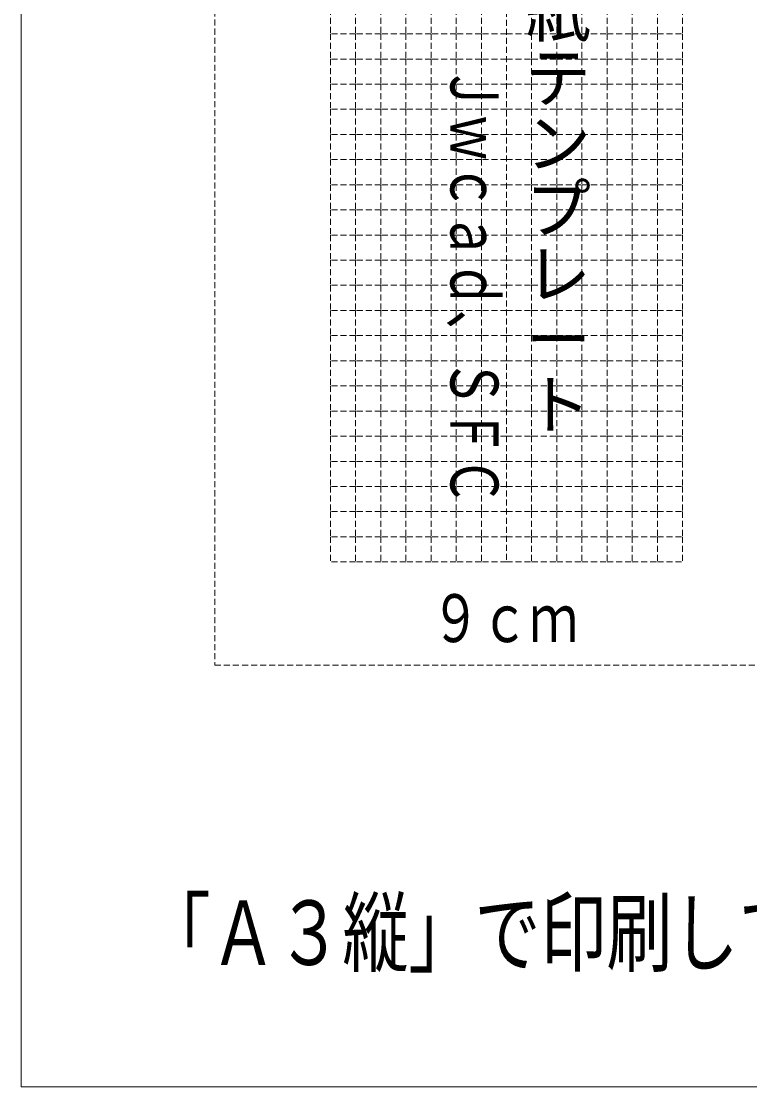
# Model space of a CAD drawing. Units: millimetres on the paper. Extents: x -148 to 354, y -210 to 210.
# Drawn here: x -148 to -3.1, y -210 to 1.8 of the extents above; entities that cross this region are included whole.
import ezdxf
from ezdxf.enums import TextEntityAlignment as Align

# ---------------------------------------------------------------- set-up
doc = ezdxf.new("R2010")
doc.units = ezdxf.units.MM
doc.linetypes.add('DASHED1', pattern=[1.8, 1.2, -0.6])
doc.layers.add('0-0', color=3, linetype='DASHED1', lineweight=9)
doc.styles.add('@ＭＳ ゴシック', font='')
doc.styles.add('ＭＳ ゴシック', font='')
doc.styles.get('@ＭＳ ゴシック').set_extended_font_data('@MS Gothic')
doc.styles.get('ＭＳ ゴシック').set_extended_font_data('MS Gothic')

msp = doc.modelspace()

# ---------------------------------------------------------------- linework, layer by layer
at = {"layer": '0-0'}
for p, q in [((-109.506, 176.785), (-109.506, -126.215)), ((-51.506, 99.346), (-51.506, -105.654)), ((-61.506, 4.346), (-61.506, -0.654)), ((-56.506, 4.346), (-56.506, -0.654)), ((-46.506, 4.346), (-46.506, -0.654)), ((-41.506, 4.346), (-41.506, -0.654)), ((-61.506, -0.654), (-61.506, -5.654)), ((-56.506, -0.654), (-56.506, -5.654)), ((-46.506, -0.654), (-46.506, -5.654)), ((-41.506, -0.654), (-41.506, -5.654)), ((-61.506, -5.654), (-61.506, -10.654)), ((-56.506, -5.654), (-56.506, -10.654)), ((-46.506, -5.654), (-46.506, -10.654)), ((-41.506, -5.654), (-41.506, -10.654)), ((-61.506, -10.654), (-61.506, -15.654)), ((-56.506, -10.654), (-56.506, -15.654)), ((-46.506, -10.654), (-46.506, -15.654)), ((-41.506, -10.654), (-41.506, -15.654)), ((-61.506, -15.654), (-61.506, -20.654)), ((-56.506, -15.654), (-56.506, -20.654)), ((-46.506, -15.654), (-46.506, -20.654)), ((-41.506, -15.654), (-41.506, -20.654)), ((-61.506, -20.654), (-61.506, -25.654)), ((-56.506, -20.654), (-56.506, -25.654)), ((-46.506, -20.654), (-46.506, -25.654)), ((-41.506, -20.654), (-41.506, -25.654)), ((-61.506, -25.654), (-61.506, -30.654)), ((-56.506, -25.654), (-56.506, -30.654)), ((-46.506, -25.654), (-46.506, -30.654)), ((-41.506, -25.654), (-41.506, -30.654)), ((-61.506, -30.654), (-61.506, -35.654)), ((-56.506, -30.654), (-56.506, -35.654)), ((-46.506, -30.654), (-46.506, -35.654)), ((-41.506, -30.654), (-41.506, -35.654)), ((-61.506, -35.654), (-61.506, -40.654)), ((-56.506, -35.654), (-56.506, -40.654)), ((-46.506, -35.654), (-46.506, -40.654)), ((-41.506, -35.654), (-41.506, -40.654)), ((-61.506, -40.654), (-61.506, -45.654)), ((-56.506, -40.654), (-56.506, -45.654)), ((-46.506, -40.654), (-46.506, -45.654)), ((-41.506, -40.654), (-41.506, -45.654)), ((-61.506, -45.654), (-61.506, -50.654)), ((-56.506, -45.654), (-56.506, -50.654)), ((-46.506, -45.654), (-46.506, -50.654)), ((-41.506, -45.654), (-41.506, -50.654)), ((-61.506, -50.654), (-61.506, -55.654)), ((-56.506, -50.654), (-56.506, -55.654)), ((-46.506, -50.654), (-46.506, -55.654)), ((-41.506, -50.654), (-41.506, -55.654)), ((-61.506, -55.654), (-61.506, -60.654)), ((-56.506, -55.654), (-56.506, -60.654)), ((-46.506, -55.654), (-46.506, -60.654)), ((-41.506, -55.654), (-41.506, -60.654)), ((-61.506, -60.654), (-61.506, -65.654)), ((-56.506, -60.654), (-56.506, -65.654)), ((-46.506, -60.654), (-46.506, -65.654)), ((-41.506, -60.654), (-41.506, -65.654)), ((-61.506, -65.654), (-61.506, -70.654)), ((-56.506, -65.654), (-56.506, -70.654)), ((-46.506, -65.654), (-46.506, -70.654)), ((-41.506, -65.654), (-41.506, -70.654)), ((-61.506, -70.654), (-61.506, -75.654)), ((-56.506, -70.654), (-56.506, -75.654)), ((-46.506, -70.654), (-46.506, -75.654)), ((-41.506, -70.654), (-41.506, -75.654)), ((-61.506, -75.654), (-61.506, -80.654)), ((-56.506, -75.654), (-56.506, -80.654)), ((-46.506, -75.654), (-46.506, -80.654)), ((-41.506, -75.654), (-41.506, -80.654)), ((-61.506, -80.654), (-61.506, -85.654)), ((-56.506, -80.654), (-56.506, -85.654)), ((-46.506, -80.654), (-46.506, -85.654)), ((-41.506, -80.654), (-41.506, -85.654)), ((-61.506, -85.654), (-61.506, -90.654)), ((-56.506, -85.654), (-56.506, -90.654)), ((-46.506, -85.654), (-46.506, -90.654)), ((-41.506, -85.654), (-41.506, -90.654)), ((-61.506, -90.654), (-61.506, -95.654)), ((-56.506, -90.654), (-56.506, -95.654)), ((-46.506, -90.654), (-46.506, -95.654)), ((-41.506, -90.654), (-41.506, -95.654)), ((-61.506, -95.654), (-61.506, -100.654)), ((-56.506, -95.654), (-56.506, -100.654)), ((-46.506, -95.654), (-46.506, -100.654)), ((-41.506, -95.654), (-41.506, -100.654)), ((-61.506, -100.654), (-61.506, -105.654)), ((-56.506, -100.654), (-56.506, -105.654)), ((-46.506, -100.654), (-46.506, -105.654)), ((-41.506, -100.654), (-41.506, -105.654)), ((-81.506, -105.654), (-86.506, -105.654)), ((-76.506, -105.654), (-81.506, -105.654)), ((-71.506, -105.654), (-76.506, -105.654)), ((-66.506, -105.654), (-71.506, -105.654)), ((-61.506, -105.654), (-66.506, -105.654)), ((-41.506, -105.654), (-36.506, -105.654)), ((-36.506, -105.654), (-31.506, -105.654)), ((-31.506, -105.654), (-26.506, -105.654)), ((-26.506, -105.654), (-21.506, -105.654)), ((-21.506, -105.654), (-16.506, -105.654)), ((-109.506, -126.215), (6.494, -126.215))]:
    msp.add_line(p, q, dxfattribs=at)
at = {"layer": '0-0', "color": 7, "linetype": 'Continuous'}
msp.add_line((-148, -210), (148, -210), dxfattribs=at)
msp.add_lwpolyline([(148, 210), (-148, 210), (-148, -210)], dxfattribs=at)
at = {"layer": '0-0'}
for points in [[(-81.506, 4.346), (-86.506, 4.346), (-86.506, -0.654)], [(-76.506, 4.346), (-81.506, 4.346), (-81.506, -0.654)], [(-71.506, 4.346), (-76.506, 4.346), (-76.506, -0.654)], [(-66.506, 4.346), (-71.506, 4.346), (-71.506, -0.654)], [(-61.506, 4.346), (-66.506, 4.346), (-66.506, -0.654)], [(-41.506, 4.346), (-36.506, 4.346), (-36.506, -0.654)], [(-36.506, 4.346), (-31.506, 4.346), (-31.506, -0.654)], [(-31.506, 4.346), (-26.506, 4.346), (-26.506, -0.654)], [(-26.506, 4.346), (-21.506, 4.346), (-21.506, -0.654)], [(-21.506, 4.346), (-16.506, 4.346), (-16.506, -0.654)], [(-81.506, -0.654), (-86.506, -0.654), (-86.506, -5.654)], [(-76.506, -0.654), (-81.506, -0.654), (-81.506, -5.654)], [(-71.506, -0.654), (-76.506, -0.654), (-76.506, -5.654)], [(-66.506, -0.654), (-71.506, -0.654), (-71.506, -5.654)], [(-61.506, -0.654), (-66.506, -0.654), (-66.506, -5.654)], [(-51.506, -0.654), (-56.506, -0.654), (-61.506, -0.654)], [(-51.506, -0.654), (-46.506, -0.654), (-41.506, -0.654)], [(-41.506, -0.654), (-36.506, -0.654), (-36.506, -5.654)], [(-36.506, -0.654), (-31.506, -0.654), (-31.506, -5.654)], [(-31.506, -0.654), (-26.506, -0.654), (-26.506, -5.654)], [(-26.506, -0.654), (-21.506, -0.654), (-21.506, -5.654)], [(-21.506, -0.654), (-16.506, -0.654), (-16.506, -5.654)], [(-81.506, -5.654), (-86.506, -5.654), (-86.506, -10.654)], [(-76.506, -5.654), (-81.506, -5.654), (-81.506, -10.654)], [(-71.506, -5.654), (-76.506, -5.654), (-76.506, -10.654)], [(-66.506, -5.654), (-71.506, -5.654), (-71.506, -10.654)], [(-61.506, -5.654), (-66.506, -5.654), (-66.506, -10.654)], [(-51.506, -5.654), (-56.506, -5.654), (-61.506, -5.654)], [(-51.506, -5.654), (-46.506, -5.654), (-41.506, -5.654)], [(-41.506, -5.654), (-36.506, -5.654), (-36.506, -10.654)], [(-36.506, -5.654), (-31.506, -5.654), (-31.506, -10.654)], [(-31.506, -5.654), (-26.506, -5.654), (-26.506, -10.654)], [(-26.506, -5.654), (-21.506, -5.654), (-21.506, -10.654)], [(-21.506, -5.654), (-16.506, -5.654), (-16.506, -10.654)], [(-81.506, -10.654), (-86.506, -10.654), (-86.506, -15.654)], [(-76.506, -10.654), (-81.506, -10.654), (-81.506, -15.654)], [(-71.506, -10.654), (-76.506, -10.654), (-76.506, -15.654)], [(-66.506, -10.654), (-71.506, -10.654), (-71.506, -15.654)], [(-61.506, -10.654), (-66.506, -10.654), (-66.506, -15.654)], [(-51.506, -10.654), (-56.506, -10.654), (-61.506, -10.654)], [(-51.506, -10.654), (-46.506, -10.654), (-41.506, -10.654)], [(-41.506, -10.654), (-36.506, -10.654), (-36.506, -15.654)], [(-36.506, -10.654), (-31.506, -10.654), (-31.506, -15.654)], [(-31.506, -10.654), (-26.506, -10.654), (-26.506, -15.654)], [(-26.506, -10.654), (-21.506, -10.654), (-21.506, -15.654)], [(-21.506, -10.654), (-16.506, -10.654), (-16.506, -15.654)], [(-81.506, -15.654), (-86.506, -15.654), (-86.506, -20.654)], [(-76.506, -15.654), (-81.506, -15.654), (-81.506, -20.654)], [(-71.506, -15.654), (-76.506, -15.654), (-76.506, -20.654)], [(-66.506, -15.654), (-71.506, -15.654), (-71.506, -20.654)], [(-61.506, -15.654), (-66.506, -15.654), (-66.506, -20.654)], [(-51.506, -15.654), (-56.506, -15.654), (-61.506, -15.654)], [(-51.506, -15.654), (-46.506, -15.654), (-41.506, -15.654)], [(-41.506, -15.654), (-36.506, -15.654), (-36.506, -20.654)], [(-36.506, -15.654), (-31.506, -15.654), (-31.506, -20.654)], [(-31.506, -15.654), (-26.506, -15.654), (-26.506, -20.654)], [(-26.506, -15.654), (-21.506, -15.654), (-21.506, -20.654)], [(-21.506, -15.654), (-16.506, -15.654), (-16.506, -20.654)], [(-81.506, -20.654), (-86.506, -20.654), (-86.506, -25.654)], [(-76.506, -20.654), (-81.506, -20.654), (-81.506, -25.654)], [(-71.506, -20.654), (-76.506, -20.654), (-76.506, -25.654)], [(-66.506, -20.654), (-71.506, -20.654), (-71.506, -25.654)], [(-61.506, -20.654), (-66.506, -20.654), (-66.506, -25.654)], [(-51.506, -20.654), (-56.506, -20.654), (-61.506, -20.654)], [(-51.506, -20.654), (-46.506, -20.654), (-41.506, -20.654)], [(-41.506, -20.654), (-36.506, -20.654), (-36.506, -25.654)], [(-36.506, -20.654), (-31.506, -20.654), (-31.506, -25.654)], [(-31.506, -20.654), (-26.506, -20.654), (-26.506, -25.654)], [(-26.506, -20.654), (-21.506, -20.654), (-21.506, -25.654)], [(-21.506, -20.654), (-16.506, -20.654), (-16.506, -25.654)], [(-81.506, -25.654), (-86.506, -25.654), (-86.506, -30.654)], [(-76.506, -25.654), (-81.506, -25.654), (-81.506, -30.654)], [(-71.506, -25.654), (-76.506, -25.654), (-76.506, -30.654)], [(-66.506, -25.654), (-71.506, -25.654), (-71.506, -30.654)], [(-61.506, -25.654), (-66.506, -25.654), (-66.506, -30.654)], [(-51.506, -25.654), (-56.506, -25.654), (-61.506, -25.654)], [(-51.506, -25.654), (-46.506, -25.654), (-41.506, -25.654)], [(-41.506, -25.654), (-36.506, -25.654), (-36.506, -30.654)], [(-36.506, -25.654), (-31.506, -25.654), (-31.506, -30.654)], [(-31.506, -25.654), (-26.506, -25.654), (-26.506, -30.654)], [(-26.506, -25.654), (-21.506, -25.654), (-21.506, -30.654)], [(-21.506, -25.654), (-16.506, -25.654), (-16.506, -30.654)], [(-81.506, -30.654), (-86.506, -30.654), (-86.506, -35.654)], [(-76.506, -30.654), (-81.506, -30.654), (-81.506, -35.654)], [(-71.506, -30.654), (-76.506, -30.654), (-76.506, -35.654)], [(-66.506, -30.654), (-71.506, -30.654), (-71.506, -35.654)], [(-61.506, -30.654), (-66.506, -30.654), (-66.506, -35.654)], [(-51.506, -30.654), (-56.506, -30.654), (-61.506, -30.654)], [(-51.506, -30.654), (-46.506, -30.654), (-41.506, -30.654)], [(-41.506, -30.654), (-36.506, -30.654), (-36.506, -35.654)], [(-36.506, -30.654), (-31.506, -30.654), (-31.506, -35.654)], [(-31.506, -30.654), (-26.506, -30.654), (-26.506, -35.654)], [(-26.506, -30.654), (-21.506, -30.654), (-21.506, -35.654)], [(-21.506, -30.654), (-16.506, -30.654), (-16.506, -35.654)], [(-81.506, -35.654), (-86.506, -35.654), (-86.506, -40.654)], [(-76.506, -35.654), (-81.506, -35.654), (-81.506, -40.654)], [(-71.506, -35.654), (-76.506, -35.654), (-76.506, -40.654)], [(-66.506, -35.654), (-71.506, -35.654), (-71.506, -40.654)], [(-61.506, -35.654), (-66.506, -35.654), (-66.506, -40.654)], [(-51.506, -35.654), (-56.506, -35.654), (-61.506, -35.654)], [(-51.506, -35.654), (-46.506, -35.654), (-41.506, -35.654)], [(-41.506, -35.654), (-36.506, -35.654), (-36.506, -40.654)], [(-36.506, -35.654), (-31.506, -35.654), (-31.506, -40.654)], [(-31.506, -35.654), (-26.506, -35.654), (-26.506, -40.654)], [(-26.506, -35.654), (-21.506, -35.654), (-21.506, -40.654)], [(-21.506, -35.654), (-16.506, -35.654), (-16.506, -40.654)], [(-81.506, -40.654), (-86.506, -40.654), (-86.506, -45.654)], [(-76.506, -40.654), (-81.506, -40.654), (-81.506, -45.654)], [(-71.506, -40.654), (-76.506, -40.654), (-76.506, -45.654)], [(-66.506, -40.654), (-71.506, -40.654), (-71.506, -45.654)], [(-61.506, -40.654), (-66.506, -40.654), (-66.506, -45.654)], [(-51.506, -40.654), (-56.506, -40.654), (-61.506, -40.654)], [(-51.506, -40.654), (-46.506, -40.654), (-41.506, -40.654)], [(-41.506, -40.654), (-36.506, -40.654), (-36.506, -45.654)], [(-36.506, -40.654), (-31.506, -40.654), (-31.506, -45.654)], [(-31.506, -40.654), (-26.506, -40.654), (-26.506, -45.654)], [(-26.506, -40.654), (-21.506, -40.654), (-21.506, -45.654)], [(-21.506, -40.654), (-16.506, -40.654), (-16.506, -45.654)], [(-81.506, -45.654), (-86.506, -45.654), (-86.506, -50.654)], [(-76.506, -45.654), (-81.506, -45.654), (-81.506, -50.654)], [(-71.506, -45.654), (-76.506, -45.654), (-76.506, -50.654)], [(-66.506, -45.654), (-71.506, -45.654), (-71.506, -50.654)], [(-61.506, -45.654), (-66.506, -45.654), (-66.506, -50.654)], [(-51.506, -45.654), (-56.506, -45.654), (-61.506, -45.654)], [(-51.506, -45.654), (-46.506, -45.654), (-41.506, -45.654)], [(-41.506, -45.654), (-36.506, -45.654), (-36.506, -50.654)], [(-36.506, -45.654), (-31.506, -45.654), (-31.506, -50.654)], [(-31.506, -45.654), (-26.506, -45.654), (-26.506, -50.654)], [(-26.506, -45.654), (-21.506, -45.654), (-21.506, -50.654)], [(-21.506, -45.654), (-16.506, -45.654), (-16.506, -50.654)], [(-81.506, -50.654), (-86.506, -50.654), (-86.506, -55.654)], [(-76.506, -50.654), (-81.506, -50.654), (-81.506, -55.654)], [(-71.506, -50.654), (-76.506, -50.654), (-76.506, -55.654)], [(-66.506, -50.654), (-71.506, -50.654), (-71.506, -55.654)], [(-61.506, -50.654), (-66.506, -50.654), (-66.506, -55.654)], [(-51.506, -50.654), (-56.506, -50.654), (-61.506, -50.654)], [(-51.506, -50.654), (-46.506, -50.654), (-41.506, -50.654)], [(-41.506, -50.654), (-36.506, -50.654), (-36.506, -55.654)], [(-36.506, -50.654), (-31.506, -50.654), (-31.506, -55.654)], [(-31.506, -50.654), (-26.506, -50.654), (-26.506, -55.654)], [(-26.506, -50.654), (-21.506, -50.654), (-21.506, -55.654)], [(-21.506, -50.654), (-16.506, -50.654), (-16.506, -55.654)], [(-81.506, -55.654), (-86.506, -55.654), (-86.506, -60.654)], [(-76.506, -55.654), (-81.506, -55.654), (-81.506, -60.654)], [(-71.506, -55.654), (-76.506, -55.654), (-76.506, -60.654)], [(-66.506, -55.654), (-71.506, -55.654), (-71.506, -60.654)], [(-61.506, -55.654), (-66.506, -55.654), (-66.506, -60.654)], [(-51.506, -55.654), (-56.506, -55.654), (-61.506, -55.654)], [(-51.506, -55.654), (-46.506, -55.654), (-41.506, -55.654)], [(-41.506, -55.654), (-36.506, -55.654), (-36.506, -60.654)], [(-36.506, -55.654), (-31.506, -55.654), (-31.506, -60.654)], [(-31.506, -55.654), (-26.506, -55.654), (-26.506, -60.654)], [(-26.506, -55.654), (-21.506, -55.654), (-21.506, -60.654)], [(-21.506, -55.654), (-16.506, -55.654), (-16.506, -60.654)], [(-81.506, -60.654), (-86.506, -60.654), (-86.506, -65.654)], [(-76.506, -60.654), (-81.506, -60.654), (-81.506, -65.654)], [(-71.506, -60.654), (-76.506, -60.654), (-76.506, -65.654)], [(-66.506, -60.654), (-71.506, -60.654), (-71.506, -65.654)], [(-61.506, -60.654), (-66.506, -60.654), (-66.506, -65.654)], [(-51.506, -60.654), (-56.506, -60.654), (-61.506, -60.654)], [(-51.506, -60.654), (-46.506, -60.654), (-41.506, -60.654)], [(-41.506, -60.654), (-36.506, -60.654), (-36.506, -65.654)], [(-36.506, -60.654), (-31.506, -60.654), (-31.506, -65.654)], [(-31.506, -60.654), (-26.506, -60.654), (-26.506, -65.654)], [(-26.506, -60.654), (-21.506, -60.654), (-21.506, -65.654)], [(-21.506, -60.654), (-16.506, -60.654), (-16.506, -65.654)], [(-81.506, -65.654), (-86.506, -65.654), (-86.506, -70.654)], [(-76.506, -65.654), (-81.506, -65.654), (-81.506, -70.654)], [(-71.506, -65.654), (-76.506, -65.654), (-76.506, -70.654)], [(-66.506, -65.654), (-71.506, -65.654), (-71.506, -70.654)], [(-61.506, -65.654), (-66.506, -65.654), (-66.506, -70.654)], [(-51.506, -65.654), (-56.506, -65.654), (-61.506, -65.654)], [(-51.506, -65.654), (-46.506, -65.654), (-41.506, -65.654)], [(-41.506, -65.654), (-36.506, -65.654), (-36.506, -70.654)], [(-36.506, -65.654), (-31.506, -65.654), (-31.506, -70.654)], [(-31.506, -65.654), (-26.506, -65.654), (-26.506, -70.654)], [(-26.506, -65.654), (-21.506, -65.654), (-21.506, -70.654)], [(-21.506, -65.654), (-16.506, -65.654), (-16.506, -70.654)], [(-81.506, -70.654), (-86.506, -70.654), (-86.506, -75.654)], [(-76.506, -70.654), (-81.506, -70.654), (-81.506, -75.654)], [(-71.506, -70.654), (-76.506, -70.654), (-76.506, -75.654)], [(-66.506, -70.654), (-71.506, -70.654), (-71.506, -75.654)], [(-61.506, -70.654), (-66.506, -70.654), (-66.506, -75.654)], [(-51.506, -70.654), (-56.506, -70.654), (-61.506, -70.654)], [(-51.506, -70.654), (-46.506, -70.654), (-41.506, -70.654)], [(-41.506, -70.654), (-36.506, -70.654), (-36.506, -75.654)], [(-36.506, -70.654), (-31.506, -70.654), (-31.506, -75.654)], [(-31.506, -70.654), (-26.506, -70.654), (-26.506, -75.654)], [(-26.506, -70.654), (-21.506, -70.654), (-21.506, -75.654)], [(-21.506, -70.654), (-16.506, -70.654), (-16.506, -75.654)], [(-81.506, -75.654), (-86.506, -75.654), (-86.506, -80.654)], [(-76.506, -75.654), (-81.506, -75.654), (-81.506, -80.654)], [(-71.506, -75.654), (-76.506, -75.654), (-76.506, -80.654)], [(-66.506, -75.654), (-71.506, -75.654), (-71.506, -80.654)], [(-61.506, -75.654), (-66.506, -75.654), (-66.506, -80.654)], [(-51.506, -75.654), (-56.506, -75.654), (-61.506, -75.654)], [(-51.506, -75.654), (-46.506, -75.654), (-41.506, -75.654)], [(-41.506, -75.654), (-36.506, -75.654), (-36.506, -80.654)], [(-36.506, -75.654), (-31.506, -75.654), (-31.506, -80.654)], [(-31.506, -75.654), (-26.506, -75.654), (-26.506, -80.654)], [(-26.506, -75.654), (-21.506, -75.654), (-21.506, -80.654)], [(-21.506, -75.654), (-16.506, -75.654), (-16.506, -80.654)], [(-81.506, -80.654), (-86.506, -80.654), (-86.506, -85.654)], [(-76.506, -80.654), (-81.506, -80.654), (-81.506, -85.654)], [(-71.506, -80.654), (-76.506, -80.654), (-76.506, -85.654)], [(-66.506, -80.654), (-71.506, -80.654), (-71.506, -85.654)], [(-61.506, -80.654), (-66.506, -80.654), (-66.506, -85.654)], [(-51.506, -80.654), (-56.506, -80.654), (-61.506, -80.654)], [(-51.506, -80.654), (-46.506, -80.654), (-41.506, -80.654)], [(-41.506, -80.654), (-36.506, -80.654), (-36.506, -85.654)], [(-36.506, -80.654), (-31.506, -80.654), (-31.506, -85.654)], [(-31.506, -80.654), (-26.506, -80.654), (-26.506, -85.654)], [(-26.506, -80.654), (-21.506, -80.654), (-21.506, -85.654)], [(-21.506, -80.654), (-16.506, -80.654), (-16.506, -85.654)], [(-81.506, -85.654), (-86.506, -85.654), (-86.506, -90.654)], [(-76.506, -85.654), (-81.506, -85.654), (-81.506, -90.654)], [(-71.506, -85.654), (-76.506, -85.654), (-76.506, -90.654)], [(-66.506, -85.654), (-71.506, -85.654), (-71.506, -90.654)], [(-61.506, -85.654), (-66.506, -85.654), (-66.506, -90.654)], [(-51.506, -85.654), (-56.506, -85.654), (-61.506, -85.654)], [(-51.506, -85.654), (-46.506, -85.654), (-41.506, -85.654)], [(-41.506, -85.654), (-36.506, -85.654), (-36.506, -90.654)], [(-36.506, -85.654), (-31.506, -85.654), (-31.506, -90.654)], [(-31.506, -85.654), (-26.506, -85.654), (-26.506, -90.654)], [(-26.506, -85.654), (-21.506, -85.654), (-21.506, -90.654)], [(-21.506, -85.654), (-16.506, -85.654), (-16.506, -90.654)], [(-81.506, -90.654), (-86.506, -90.654), (-86.506, -95.654)], [(-76.506, -90.654), (-81.506, -90.654), (-81.506, -95.654)], [(-71.506, -90.654), (-76.506, -90.654), (-76.506, -95.654)], [(-66.506, -90.654), (-71.506, -90.654), (-71.506, -95.654)], [(-61.506, -90.654), (-66.506, -90.654), (-66.506, -95.654)], [(-51.506, -90.654), (-56.506, -90.654), (-61.506, -90.654)], [(-51.506, -90.654), (-46.506, -90.654), (-41.506, -90.654)], [(-41.506, -90.654), (-36.506, -90.654), (-36.506, -95.654)], [(-36.506, -90.654), (-31.506, -90.654), (-31.506, -95.654)], [(-31.506, -90.654), (-26.506, -90.654), (-26.506, -95.654)], [(-26.506, -90.654), (-21.506, -90.654), (-21.506, -95.654)], [(-21.506, -90.654), (-16.506, -90.654), (-16.506, -95.654)], [(-81.506, -95.654), (-86.506, -95.654), (-86.506, -100.654)], [(-76.506, -95.654), (-81.506, -95.654), (-81.506, -100.654)], [(-71.506, -95.654), (-76.506, -95.654), (-76.506, -100.654)], [(-66.506, -95.654), (-71.506, -95.654), (-71.506, -100.654)], [(-61.506, -95.654), (-66.506, -95.654), (-66.506, -100.654)], [(-51.506, -95.654), (-56.506, -95.654), (-61.506, -95.654)], [(-51.506, -95.654), (-46.506, -95.654), (-41.506, -95.654)], [(-41.506, -95.654), (-36.506, -95.654), (-36.506, -100.654)], [(-36.506, -95.654), (-31.506, -95.654), (-31.506, -100.654)], [(-31.506, -95.654), (-26.506, -95.654), (-26.506, -100.654)], [(-26.506, -95.654), (-21.506, -95.654), (-21.506, -100.654)], [(-21.506, -95.654), (-16.506, -95.654), (-16.506, -100.654)], [(-81.506, -100.654), (-86.506, -100.654), (-86.506, -105.654)], [(-76.506, -100.654), (-81.506, -100.654), (-81.506, -105.654)], [(-71.506, -100.654), (-76.506, -100.654), (-76.506, -105.654)], [(-66.506, -100.654), (-71.506, -100.654), (-71.506, -105.654)], [(-61.506, -100.654), (-66.506, -100.654), (-66.506, -105.654)], [(-51.506, -100.654), (-56.506, -100.654), (-61.506, -100.654)], [(-51.506, -100.654), (-46.506, -100.654), (-41.506, -100.654)], [(-41.506, -100.654), (-36.506, -100.654), (-36.506, -105.654)], [(-36.506, -100.654), (-31.506, -100.654), (-31.506, -105.654)], [(-31.506, -100.654), (-26.506, -100.654), (-26.506, -105.654)], [(-26.506, -100.654), (-21.506, -100.654), (-21.506, -105.654)], [(-21.506, -100.654), (-16.506, -100.654), (-16.506, -105.654)], [(-51.506, -105.654), (-56.506, -105.654), (-61.506, -105.654)], [(-51.506, -105.654), (-46.506, -105.654), (-41.506, -105.654)]]:
    msp.add_lwpolyline(points, dxfattribs=at)

# ---------------------------------------------------------------- texts
at = {"layer": '0-0', "color": 7, "style": '@ＭＳ ゴシック'}
msp.add_text('（無料）背表紙テンプレート', height=9.531, rotation=270, dxfattribs=at).set_placement((-49.006, 88.285), align=Align.BOTTOM_LEFT)
at = {"layer": '0-0', "color": 7, "style": 'ＭＳ ゴシック', "width": 0.75}
msp.add_text('Ｊｗｃａｄ、ＳＦＣ', height=9.531, rotation=270, dxfattribs=at).set_placement((-65.506, -6.715), align=Align.BOTTOM_LEFT)
for s, height, p in [('９ｃｍ', 9.531, (-66.506, -124.455)), ('「Ａ３縦」で印刷して、切って使用ください', 12.83, (-123.5, -189.645))]:
    msp.add_text(s, height=height, dxfattribs=at).set_placement(p, align=Align.BOTTOM_LEFT)

doc.saveas('drawing.dxf')
